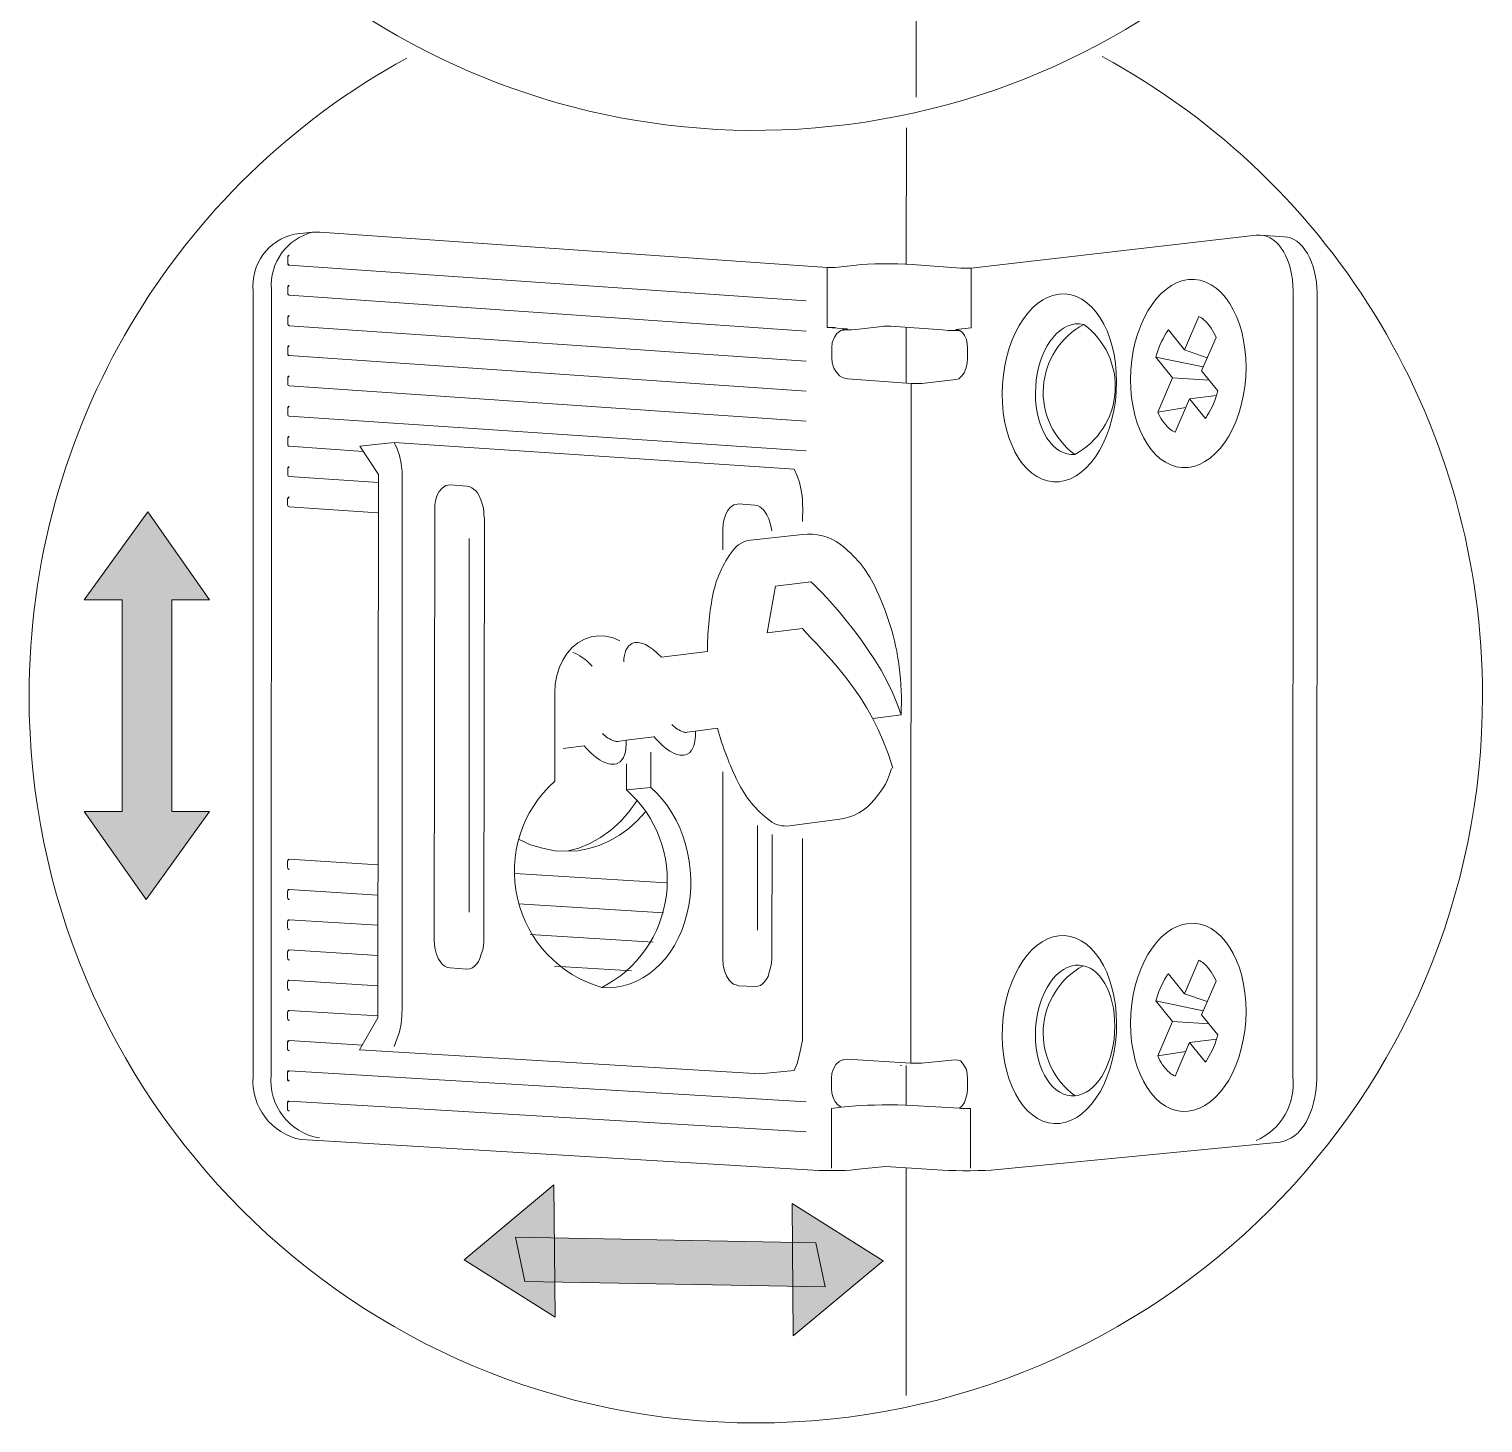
# Model space of a CAD drawing. Header units: metres. Extents: x -11.5 to 7.4, y -3.8 to 5.9.
# Drawn here: x 6.2299 to 6.404, y 0.1232 to 0.2901 of the extents above; entities that cross this region are included whole.
import ezdxf

# ---------------------------------------------------------------- set-up
doc = ezdxf.new("R2010")
doc.units = ezdxf.units.M
doc.header["$MEASUREMENT"] = 0
doc.layers.add('PDF12_Geometry_Num_Penna__7_Num_Penna__7', color=7, linetype='Continuous', lineweight=18)
doc.layers.add('PDF12_Solid Fills_Num_Penna__7_Num_Penna__7', color=7, linetype='Continuous', lineweight=18)

msp = doc.modelspace()

# ---------------------------------------------------------------- hatches: boundary and pattern name
at = {"layer": 'PDF12_Geometry_Num_Penna__7_Num_Penna__7', "linetype": 'Continuous', "lineweight": 18}
msp.add_hatch(color=7, dxfattribs=at).paths.add_polyline_path([(6.246968486492481, 0.2217103780913448), (6.251504131601591, 0.2217103780913448), (6.244099924377155, 0.2322558758206563), (6.236484414076131, 0.2217103780913448), (6.241018830678982, 0.2217103780913448), (6.241018830678982, 0.1963908640884213), (6.236484414076131, 0.1963908640884213), (6.243888621300567, 0.1858453663591106), (6.251504131601591, 0.1963908640884213), (6.246968486492481, 0.1963908640884213)])
at = {"layer": 'PDF12_Solid Fills_Num_Penna__7_Num_Penna__7', "linetype": 'Continuous', "lineweight": 18}
for points in [[(6.2928803452634, 0.1358235398979044), (6.292741524056105, 0.1516761846671297), (6.281977352212651, 0.142672462293163)], [(6.321409454719213, 0.1335818845266701), (6.332173626562666, 0.1425868354068962), (6.321273090524437, 0.1494320722833775)], [(6.324120768033353, 0.1447385641199519), (6.288141505219009, 0.1453933579561273), (6.289271730977511, 0.1400911249412511), (6.325248536779334, 0.1394338740925569)]]:
    msp.add_hatch(color=7, dxfattribs=at).paths.add_polyline_path(points)

# ---------------------------------------------------------------- linework, layer by layer
at = {"layer": 'PDF12_Geometry_Num_Penna__7_Num_Penna__7', "color": 7, "linetype": 'Continuous', "lineweight": 18, "flags": 128}
for points in [[(6.336145510149413, 0.3070076561309776), (6.336139367618118, 0.2819068162421967)], [(6.334974620833732, 0.278221666016357), (6.334947593696031, 0.2619095599061767)], [(6.26469177774265, 0.2657495019206815), (6.325464753880961, 0.2614988702637131)], [(6.34272121275262, 0.2614497300133429), (6.376860173190625, 0.2653907780929829)], [(6.376860050339996, 0.2653901638398528), (6.377119265160696, 0.2653901638398528), (6.377378479981394, 0.2653901638398528)], [(6.380238442552907, 0.2651868460539495), (6.377378479981394, 0.2653907780929829)], [(6.260852695682525, 0.2628305710487284), (6.261016087015005, 0.2629878198499105), (6.26095834722082, 0.2629362225870233), (6.260852695682525, 0.2628895393491719), (6.260852695682525, 0.2627298335354711), (6.260852695682525, 0.2620688971679996)], [(6.260910312626084, 0.2619091913542988), (6.261015964164379, 0.2618084538410423), (6.260958224370192, 0.2618084538410423), (6.260852572831899, 0.2619091913542988), (6.260852572831899, 0.2620688971679996)], [(6.322969043415316, 0.2575086819337038), (6.261015472761875, 0.2618084538410423)], [(6.341482878443305, 0.2614497300133429), (6.335667129812068, 0.2618575940914107), (6.334879657299894, 0.2619091913542988), (6.333958277605465, 0.2619583316046681), (6.333046725961109, 0.2619583316046681), (6.332125346266681, 0.2619583316046681), (6.33120396657225, 0.2619583316046681), (6.330320670571858, 0.2619091913542988), (6.329562682209907, 0.2618575940914107), (6.328948429080286, 0.2618084538410406), (6.326443504817698, 0.2614988702637131), (6.326222373691033, 0.2614988702637131), (6.325982814970482, 0.2614988702637131), (6.325723600149784, 0.2614988702637131), (6.325464385329084, 0.2614988702637131)], [(6.327105669691429, 0.2539809033596718), (6.327498791694385, 0.2541307811232976), (6.327921397847563, 0.2541799213736677), (6.325464385329084, 0.2543420841998874), (6.325464385329084, 0.2614993616662158)], [(6.340878453363759, 0.2540782010554032), (6.34272121275262, 0.2542796760819179), (6.34272121275262, 0.2614492386108402)], [(6.341483124144558, 0.2614497300133429), (6.341836933947221, 0.2614497300133429), (6.342298852300694, 0.2614497300133429), (6.342721458453871, 0.2614497300133429)], [(6.260910312626084, 0.2582811666695122), (6.261015964164379, 0.2581816576625142), (6.260958224370192, 0.258229569406625), (6.260852572831899, 0.2583290784136221), (6.260852572831899, 0.2584298159268794)], [(6.260852695682525, 0.2591989836957902), (6.261016087015005, 0.2593488614594186), (6.26095834722082, 0.2593488614594186), (6.260852695682525, 0.2592505809586783), (6.260852695682525, 0.2590982461825329), (6.260852695682525, 0.258429938777506)], [(6.322969043415316, 0.2538723034063537), (6.261015472761875, 0.2581819033637665)], [(6.384173716653127, 0.2584792018785018), (6.38413563295909, 0.1644468757838)], [(6.260910312626084, 0.2546401198183794), (6.261015964164379, 0.2545381537988618), (6.260958224370192, 0.2545922080742686), (6.260852572831899, 0.254692945587526), (6.260852572831899, 0.2548501943887089)], [(6.261016087015005, 0.2557723111868944), (6.26095834722082, 0.255719485417746), (6.260852695682525, 0.2556162908919699), (6.260852695682525, 0.2555081823411571), (6.260852695682525, 0.2548509314924656)], [(6.260852695682525, 0.2555621137659383), (6.261016087015005, 0.2557721883362678)], [(6.322969043415316, 0.2502923133163053), (6.261015472761875, 0.2545380309482361)], [(6.325464508179708, 0.2543419613492608), (6.325665983206223, 0.2543419613492608), (6.325982937821109, 0.2543419613492608), (6.326222496541661, 0.2543419613492608), (6.326443627668324, 0.2543419613492608)], [(6.332067729323123, 0.2544374162856045), (6.328900640186804, 0.2540786924579077)], [(6.333104220054041, 0.2544913477103856), (6.332845005233342, 0.2544913477103856), (6.332585790412642, 0.2544913477103856), (6.332278663847832, 0.2544913477103856), (6.332067360771243, 0.2544372934349788)], [(6.339285203596152, 0.2540294293569101), (6.333104588605918, 0.2544913477103856)], [(6.334946979442899, 0.2543419613492608), (6.334946979442899, 0.2476810004116645)], [(6.326021144365772, 0.251879543403243), (6.32608871221003, 0.2525429367832315), (6.32634792703073, 0.2531596469253703), (6.326645225545466, 0.2536215652788441), (6.327105915392679, 0.2539802891065417)], [(6.328900517336177, 0.2540786924579077), (6.328382087694779, 0.2540295522075375), (6.327767834565156, 0.2540295522075375), (6.327105669691429, 0.2539804119571674)], [(6.327364884512127, 0.2540786924579077), (6.327921397847563, 0.254179429971165)], [(6.339285326446779, 0.2540300436100402), (6.339967147420658, 0.2539809033596718), (6.340657567938349, 0.2539809033596718), (6.341377472606265, 0.2539809033596718), (6.341704255271219, 0.2537192315264534), (6.341943813991774, 0.2533580506862378), (6.342163716612175, 0.2529022748640593), (6.342260768606657, 0.2523887592476965), (6.342298852300694, 0.2518322459122615), (6.342298852300694, 0.2506516513971331)], [(6.34118557992857, 0.2540295522075375), (6.340878453363759, 0.2540786924579077), (6.341118012084312, 0.2540295522075375), (6.341377226905012, 0.2539804119571674)], [(6.260910312626084, 0.2510589012220708), (6.261015964164379, 0.2509581637088134), (6.260958224370192, 0.2509581637088134), (6.260852572831899, 0.2510589012220708), (6.260852572831899, 0.2512087789856965)], [(6.260852695682525, 0.2519804037671269), (6.261016087015005, 0.2521302815307527)], [(6.261016087015005, 0.252130158680127), (6.26095834722082, 0.252130158680127), (6.260852695682525, 0.2520294211668688), (6.260852695682525, 0.251879543403243), (6.260852695682525, 0.2512087789856965)], [(6.322969043415316, 0.2467124460768817), (6.261015472761875, 0.2509581637088134)], [(6.326021021515144, 0.2518790520007386), (6.326021021515144, 0.2506996859918678), (6.326088589359403, 0.2500878898747665), (6.326280236335846, 0.2494711797326294), (6.326587362900655, 0.2489625781413052), (6.326942401209577, 0.2485498000381998), (6.327403091056789, 0.2482930422300189), (6.32792152069819, 0.2481910762105013), (6.33554194502425, 0.247630877356289)], [(6.371019977284826, 0.2507050914194089), (6.368300064426869, 0.2516412131889503)], [(6.342298852300694, 0.2506510371440029), (6.342260768606657, 0.250034327001865), (6.342097377274177, 0.2494225308847628), (6.341905730297734, 0.248909015268401), (6.34157894763278, 0.2485011511903341), (6.341243565424007, 0.2481915676130058), (6.340878699065012, 0.2480883730872296)], [(6.364852261610315, 0.250776467633071), (6.366863326356688, 0.2482948849894075)], [(6.260852572831899, 0.2474226455453481), (6.261015964164379, 0.2473219080320908), (6.260910312626084, 0.2473710482824591), (6.260852572831899, 0.2474717857957165), (6.260852572831899, 0.247579894346531)], [(6.261016087015005, 0.2485012740409598), (6.260910435476708, 0.2485012740409598), (6.260852695682525, 0.2484005365277024), (6.260852695682525, 0.2482432877265195), (6.260852695682525, 0.247579894346531)], [(6.260852695682525, 0.2483536075885988), (6.261016087015005, 0.2485010283397084)], [(6.322969043415316, 0.2431228736380104), (6.261015472761875, 0.2473219080320908)], [(6.335542067874876, 0.2476313687587925), (6.335503984180839, 0.1662354580466276)], [(6.335542067874876, 0.2476314916094191), (6.335964674028055, 0.2476314916094191), (6.336425363875271, 0.2476314916094191), (6.336818485878226, 0.2476314916094191), (6.337183352237219, 0.2476806318597884), (6.340878699065012, 0.2480884959378553)], [(6.36510066557593, 0.2441930254404339), (6.366863572057939, 0.2482950078400341)], [(6.371225137830118, 0.248039355687486), (6.366862712103559, 0.2482948849894075)], [(6.36718458074348, 0.2417774135828914), (6.368906946518932, 0.2457823439880116)], [(6.260852572831899, 0.2437941294580588), (6.261015964164379, 0.2436933919448014), (6.260910312626084, 0.2437425321951707), (6.260852572831899, 0.2438432697084272), (6.260852572831899, 0.2439931474720547)], [(6.260852695682525, 0.2447101037249473), (6.261016087015005, 0.2449140357639816)], [(6.261016087015005, 0.2449139129133551), (6.260910435476708, 0.2448610871442076), (6.260852695682525, 0.2447640351497276), (6.260852695682525, 0.2446632976364693), (6.260852695682525, 0.2439925332189254)], [(6.368458664584937, 0.2447340595970022), (6.365101156978435, 0.2441959738554562)], [(6.322969043415316, 0.2395428835479603), (6.261015472761875, 0.2436927776916713)], [(6.260852572831899, 0.2402051712723159), (6.261015964164379, 0.2401032052528), (6.260910312626084, 0.2401032052528), (6.260852572831899, 0.2402051712723159), (6.260852572831899, 0.2403636485797573)], [(6.260852695682525, 0.2411301136348971), (6.261016087015005, 0.2412849054235622)], [(6.261016087015005, 0.2412845368716852), (6.260910435476708, 0.2412845368716852), (6.260852695682525, 0.241183799358426), (6.260852695682525, 0.2410216365322073), (6.260852695682525, 0.2403631571772555)], [(6.271717359337986, 0.2367248130398911), (6.269509733590132, 0.2401032052528), (6.273608030470955, 0.2405651236062729)], [(6.32254668296339, 0.2328837653697535), (6.322507370763095, 0.233865341870886), (6.322380834618393, 0.2348358618156841), (6.322180588098137, 0.235752327485077), (6.321884518089659, 0.2365729696662493), (6.321529479780738, 0.2373444715970505), (6.273607907620331, 0.2405656150087774)], [(6.273608153321581, 0.2405651236062729), (6.273973019680575, 0.2397936216754717), (6.274232234501277, 0.2389803505318548), (6.274433709527791, 0.2380552853186479), (6.274567616710048, 0.2370859938801066), (6.274567616710048, 0.236110559910272)], [(6.269912929344414, 0.2394943575507202), (6.261016087015005, 0.2401036966553036)], [(6.260852695682525, 0.2374938579581753), (6.261016087015005, 0.237643735721802)], [(6.261016087015005, 0.2376436128711763), (6.260910435476708, 0.2376436128711763), (6.260852695682525, 0.237542875357919), (6.260852695682525, 0.2373929975942914), (6.260852695682525, 0.2367246901892655)], [(6.260852572831899, 0.2365723554131192), (6.261015964164379, 0.2364716178998618), (6.260910312626084, 0.2365232151627499), (6.260852572831899, 0.2366239526760072), (6.260852572831899, 0.2367246901892655)], [(6.271717359337986, 0.2357518360825734), (6.261015841313752, 0.2364717407504884)], [(6.2694522394972, 0.1678252679967089), (6.271669693295127, 0.1716631215505728), (6.271717605039239, 0.2367248130398911)], [(6.274567862411299, 0.236110559910272), (6.274567862411299, 0.1729444535789595), (6.274529778717264, 0.1719125083211983), (6.274433955229043, 0.1709432168826588), (6.274232480202526, 0.1699751539503778), (6.273915525587643, 0.1691053715188362), (6.273608399022832, 0.1682355890872946)], [(6.280374642946846, 0.2354933583656296), (6.28004786028189, 0.2354442181152603), (6.279808301561335, 0.2353926208523722), (6.279347611714124, 0.2350854942875618), (6.278992573405203, 0.2346727161844573), (6.278733358584502, 0.234164114593133), (6.278569967252023, 0.2335523184760318), (6.278474143763802, 0.233092857135075), (6.278474143763802, 0.2324736899804192), (6.278416403969619, 0.180871513067328)], [(6.283791118853792, 0.2341646059956357), (6.283589643827277, 0.2345233298233333), (6.28338816880076, 0.2347813161377736), (6.283128953980061, 0.2349840196705495), (6.282927478953546, 0.2351424969779909), (6.282610524338663, 0.2352948317541363), (6.282313225823929, 0.2353439720045056), (6.280374642946846, 0.2354938497681331)], [(6.261015841313752, 0.234062639976119), (6.260910189775455, 0.23401472823201), (6.260852449981275, 0.2339139907187517), (6.260814366287237, 0.2338046536616787), (6.260814366287237, 0.2331449458004675)], [(6.260852695682525, 0.233865341870886), (6.261016087015005, 0.2340631313786234)], [(6.283791241704415, 0.2341646059956357), (6.283992716730932, 0.2337026876421628), (6.284146280013335, 0.2331940860508377), (6.284309671345817, 0.2326854844595125), (6.284347755039853, 0.2322727063564072), (6.284347755039853, 0.2318648422783403), (6.28441532288411, 0.2314520641752367)], [(6.260852572831899, 0.2329367139895266), (6.261015964164379, 0.232834747970009), (6.260910312626084, 0.2328838882203792), (6.260852572831899, 0.2329919967711911), (6.260814489137864, 0.2331443315473383)], [(6.27166932474325, 0.2321149661527215), (6.261015718463128, 0.2328348708206347)], [(6.314868764544395, 0.2331940860508377), (6.314561637979587, 0.2331449458004675), (6.314302423158887, 0.2330933485375795), (6.313841733311671, 0.2327862219727699), (6.313544434796935, 0.2323734438696663), (6.313285219976235, 0.2318648422783403), (6.313083744949719, 0.2312456751236827), (6.313026005155539, 0.2307862137827286), (6.312967036855094, 0.2301744176656264), (6.312967036855094, 0.2276977490470005)], [(6.318247156757304, 0.2319132454249546), (6.318045681730789, 0.2322240575085415), (6.317844206704274, 0.2324734442791678), (6.317623075577611, 0.2326859758620152), (6.317421600551095, 0.2328346251193834), (6.31712430203636, 0.2329931024268257), (6.316807347421475, 0.2330446996897138), (6.314868764544395, 0.2331945774533413)], [(6.31824703390668, 0.231912754022451), (6.318506248727378, 0.2314029239248656), (6.318669640059857, 0.2308943223335413), (6.318765463548079, 0.2303722071733638), (6.318861287036297, 0.2299655716015554)], [(6.322546805814016, 0.2328832739672491), (6.322544348801497, 0.2310785982724273)], [(6.284415077182857, 0.2314029239248656), (6.2843475093386, 0.18139043411123)], [(6.282610770039913, 0.2290437005046231), (6.282610770039913, 0.1843039595556419)], [(6.322528378220129, 0.2182800200636716), (6.318285117600714, 0.2177554478909753), (6.319276522151922, 0.223350065395552), (6.323522239783854, 0.2238795515932832)], [(6.300625585825401, 0.2168155177520319), (6.299829513769412, 0.2171656420359156), (6.29894621776902, 0.2173757166062451), (6.298072749818701, 0.2174248568566144), (6.297209109918457, 0.2172749790929869), (6.296393381762321, 0.2170169927785466)], [(6.296383553712246, 0.2042255399060942), (6.293838088743104, 0.2039085852912104)], [(6.301393402237423, 0.2048945844148768), (6.300409368723775, 0.2047729622952117)], [(6.304721425693705, 0.2053127679455207), (6.301393402237423, 0.2048950758173813)], [(6.301451019180982, 0.2020735654917845), (6.301451019180982, 0.1989482455682809), (6.304367493040417, 0.1992529151205709)], [(6.304367493040417, 0.1992524237180673), (6.304367493040417, 0.2034846277811475)], [(6.312967036855094, 0.2011328982490861), (6.312967036855094, 0.1787753128371872)], [(6.302689230639672, 0.1976680191955262), (6.301767850945241, 0.1963903726859169), (6.300750647762593, 0.1952110066770469), (6.299570053247461, 0.1941311496751759), (6.298331718938147, 0.1932625957498937), (6.297045472884724, 0.1925525191320538), (6.295730971187339, 0.191981263721507), (6.294291161851511, 0.1916311394376242), (6.295625319649044, 0.1916802796879944), (6.296911565702469, 0.1919272094461011), (6.298187983705818, 0.1922883902863166), (6.299406661914983, 0.1928485891405298), (6.300587256430111, 0.1935230390768528), (6.301710111151058, 0.1943412242455063), (6.302724857321188, 0.1952589184211586), (6.30370643382232, 0.1963387754230306)], [(6.317124056335107, 0.194683854641208), (6.317124056335107, 0.1821530907969668)], [(6.318874432053272, 0.1936070689049849), (6.31886091848442, 0.179292513972328)], [(6.288513374063681, 0.1930612435740047), (6.289933527299363, 0.1923892506502014), (6.291373336635191, 0.1919813865721327), (6.292851229665057, 0.1916791740323598), (6.294291039000884, 0.1916312622882499)], [(6.32252284994196, 0.1931482218171592), (6.32250687936059, 0.170021591486976)], [(6.260814366287237, 0.190402633178385), (6.260852449981275, 0.1904984566666066), (6.260910189775455, 0.1905979656736028), (6.261015841313752, 0.1906520199490096)], [(6.261015964164379, 0.1906522656502627), (6.260814489137864, 0.1904507906237471)], [(6.261015964164379, 0.1894189682166116), (6.260910312626084, 0.1894816220358333), (6.260852572831899, 0.1895823595490906), (6.260814489137864, 0.1897310088064579), (6.260814489137864, 0.1904030017302629)], [(6.27166932474325, 0.1899899779259062), (6.261015718463128, 0.1906521427996362)], [(6.260852695682525, 0.189529288078691), (6.261016087015005, 0.1894187225153594)], [(6.30623064563318, 0.1878400919722374), (6.288052438515216, 0.1889629466931826)], [(6.260814366287237, 0.186760357820992), (6.260852449981275, 0.186923749153471), (6.260910189775455, 0.1870183441354323), (6.261015841313752, 0.1870183441354323)], [(6.261015964164379, 0.1870189583885606), (6.260814489137864, 0.1868617095873786)], [(6.261015964164379, 0.1858437693009733), (6.260910312626084, 0.1858437693009733), (6.260852572831899, 0.1859395927891931), (6.260814489137864, 0.186102984121673), (6.260814489137864, 0.1867602349703654)], [(6.27166932474325, 0.1863524937429242), (6.261015718463128, 0.1870183441354323)], [(6.260852695682525, 0.1859397156398197), (6.261016087015005, 0.185843892151599)], [(6.305866024975439, 0.1842494138777324), (6.288513374063681, 0.1853317278921232)], [(6.260814366287237, 0.1831324559868319), (6.260852449981275, 0.1832811052442), (6.260910189775455, 0.1833818427574583), (6.261015841313752, 0.1833818427574583)], [(6.261015964164379, 0.183381965608084), (6.260814489137864, 0.1832333163507149)], [(6.261015964164379, 0.18220026543732), (6.260910312626084, 0.1822629192565417), (6.260852572831899, 0.1823636567697999), (6.260814489137864, 0.18246070876428), (6.260814489137864, 0.1831327016880842)], [(6.27166932474325, 0.182772503652874), (6.261015718463128, 0.1833818427574583)], [(6.260852695682525, 0.1823118138056596), (6.261016087015005, 0.1822000197360696)], [(6.284347877890479, 0.18139043411123), (6.284347877890479, 0.1808240927257208), (6.284309794196442, 0.1803105771093589), (6.284213970708221, 0.1798032040242932), (6.284050579375743, 0.1792921454204492), (6.283887188043265, 0.1787749442853093)], [(6.304627936367375, 0.1807245837187219), (6.289885861256504, 0.1816459634131515)], [(6.260814366287237, 0.1795416550417013), (6.260852449981275, 0.1796423925549586), (6.260910189775455, 0.1797541866245487), (6.261015841313752, 0.1798033268749197)], [(6.261015964164379, 0.1798032040242932), (6.260814489137864, 0.1795906724414449)], [(6.261015964164379, 0.1785746977650549), (6.260910312626084, 0.1786201524966451), (6.260852572831899, 0.1787208900099024), (6.260814489137864, 0.1788818243298635), (6.260814489137864, 0.1795415321910747)], [(6.27166932474325, 0.1791344052167636), (6.261015718463128, 0.1798027126217896)], [(6.278416649670872, 0.180870775963573), (6.278474389465055, 0.1800501337824008), (6.27862795274746, 0.179394111439966), (6.278867511468011, 0.1787749442853102), (6.279232377827006, 0.1782614286689475), (6.279453508953669, 0.178012041898322), (6.27969306767422, 0.1778535645908805), (6.280010022289103, 0.1777049153335124), (6.280307320803839, 0.1776533180706243), (6.282313471525176, 0.1774923837506632)], [(6.260852695682525, 0.1786743296226776), (6.261016087015005, 0.1785748206156788)], [(6.283887188043265, 0.1787750671359349), (6.283695541066821, 0.178424942852053), (6.283494066040305, 0.1781116737559465), (6.283234851219607, 0.1778536874415062), (6.282975636398907, 0.17765344092125), (6.282668509834096, 0.1775514749017333), (6.282313471525176, 0.1774925066012898)], [(6.302026942915317, 0.1772916458279044), (6.292813145971019, 0.1778543016946355)], [(6.312966914004468, 0.1787749442853093), (6.31302588230491, 0.1779629016479536), (6.313189273637391, 0.177292137230407), (6.313428832357941, 0.1766827981258254), (6.313745786972826, 0.1761631399781676), (6.314005001793523, 0.1759137532075412), (6.314244560514078, 0.1757036786372117), (6.314561515128961, 0.1756029411239544), (6.314868641693769, 0.1755034321169555), (6.316807224570852, 0.1754014660974388)], [(6.318861287036297, 0.1792405481575612), (6.318861287036297, 0.1787208900099033), (6.318803547242112, 0.1782135169248367), (6.318707723753894, 0.1776533180706243), (6.318544332421414, 0.1771422594667813), (6.318410425239156, 0.1766250583316413)], [(6.260814366287237, 0.1759137532075412), (6.260852449981275, 0.1760636309711687), (6.260910189775455, 0.1761631399781676), (6.261015841313752, 0.1761631399781676)], [(6.261015964164379, 0.1761632628287924), (6.260814489137864, 0.176010928052647)], [(6.261015964164379, 0.1749923735131116), (6.260910312626084, 0.1749923735131116), (6.260852572831899, 0.1750943395326274), (6.260814489137864, 0.1752417602837362), (6.260814489137864, 0.1759137532075412)], [(6.27166932474325, 0.1755034321169555), (6.261015718463128, 0.1761631399781676)], [(6.318410179537906, 0.1766251811822661), (6.318207476005128, 0.1762750568983833), (6.317987573384727, 0.1759617878022777), (6.317748014664176, 0.1757504847256879), (6.317488799843478, 0.1755551522304684), (6.317162017178518, 0.1754544147172119), (6.316806978869598, 0.1754015889480653)], [(6.260852695682525, 0.1750949537857585), (6.261016087015005, 0.1749929877662417)], [(6.371019977284826, 0.173616323652138), (6.368300064426869, 0.1745524454216776)], [(6.260814366287237, 0.1722714778501482), (6.260852449981275, 0.1724348691826272), (6.260910189775455, 0.1725319211771073), (6.261015841313752, 0.1725319211771073)], [(6.261015964164379, 0.1725317983264807), (6.260814489137864, 0.1723720925127807)], [(6.27166932474325, 0.1719127540224497), (6.261015718463128, 0.1725319211771073)], [(6.364852261610315, 0.1736876998658001), (6.366863326356688, 0.1712073457283951)], [(6.261015964164379, 0.1713555035832588), (6.260910312626084, 0.1714046438336299), (6.260852572831899, 0.1715053813468872), (6.260814489137864, 0.1716134898976991), (6.260814489137864, 0.1722719692526518)], [(6.260852695682525, 0.1714508356689759), (6.261016087015005, 0.171355012180757)], [(6.36510066557593, 0.1671042576731612), (6.366863572057939, 0.1712074685790217)], [(6.371225137830118, 0.1709505879202133), (6.366862712103559, 0.1712073457283951)], [(6.260814366287237, 0.1686921020132282), (6.260814366287237, 0.1687928395264855), (6.260910189775455, 0.1688935770397437), (6.261015841313752, 0.1689427172901139)], [(6.261015964164379, 0.1689422258876094), (6.260814489137864, 0.1687468933923908)], [(6.269816983005567, 0.1683855897015478), (6.261015964164379, 0.1689421030369829)], [(6.322507247912467, 0.1700213457857256), (6.322507247912467, 0.1690041426030753), (6.322345085086251, 0.1680250231144607), (6.322143610059731, 0.1671036434200319), (6.321884395239033, 0.1661822637256023), (6.321529356930114, 0.165367764075727)], [(6.261015964164379, 0.1677239162303223), (6.260910312626084, 0.1677755134932104), (6.260814489137864, 0.1678774795127262), (6.260814489137864, 0.1680261287700953), (6.260814489137864, 0.1686919791626016)], [(6.260852695682525, 0.1678252679967089), (6.261016087015005, 0.1677233019771922)], [(6.317421600551095, 0.1649543717194923), (6.269452116646576, 0.1678253908473346)], [(6.368458664584937, 0.1676452918297304), (6.365101156978435, 0.1671072060881835)], [(6.36718458074348, 0.1646892600687488), (6.368906946518932, 0.1686941904738699)], [(6.326904194664912, 0.1664468839738413), (6.326539328305916, 0.1660857031336258), (6.326222373691033, 0.1655635879734492), (6.32602089866452, 0.1650070746380132), (6.325982814970482, 0.1644468757838), (6.325982814970482, 0.1632183695245617)], [(6.326904194664912, 0.1664467611232174), (6.327364884512127, 0.1666433221246946), (6.327863658053376, 0.166696147893842)], [(6.327403213907417, 0.1666429535728167), (6.327863903754629, 0.1666957793419641)], [(6.327863658053376, 0.1666957793419641), (6.335503738479588, 0.1662350894947497), (6.335906688532617, 0.1662350894947497), (6.336357550329758, 0.1662350894947497), (6.336818240176974, 0.1662350894947497), (6.337183106535971, 0.166284229745119)], [(6.334380760908019, 0.1659764889271793), (6.334265281319649, 0.1659764889271793)], [(6.334946979442899, 0.1659764889271793), (6.334946979442899, 0.1612147986663679)], [(6.341704132420595, 0.1662350894947497), (6.341444917599896, 0.1664955328217079), (6.341118134934938, 0.1665962703349653), (6.340820836420201, 0.1666429535728167), (6.337183229386595, 0.166284229745119)], [(6.340820836420201, 0.1666429535728167), (6.341118134934938, 0.1665962703349653)], [(6.341703763868718, 0.1662350894947497), (6.341943322589268, 0.1658763656670521), (6.342163225209674, 0.1654635875639467), (6.342260277204151, 0.1649549859726216), (6.342298360898189, 0.1643923301058905)], [(6.260814366287237, 0.1650551092327497), (6.260814366287237, 0.1652123580339335), (6.260910189775455, 0.1653143240534503), (6.261015841313752, 0.1653143240534503)], [(6.261015964164379, 0.1653143240534503), (6.260814489137864, 0.1651644462898227)], [(6.261015964164379, 0.1641337295383209), (6.260910312626084, 0.1641337295383209), (6.260814489137864, 0.1642344670515783), (6.260814489137864, 0.1643917158527612), (6.260814489137864, 0.1650551092327497)], [(6.260852695682525, 0.1642345899022049), (6.261016087015005, 0.1641338523889457)], [(6.322969043415316, 0.1616227855950614), (6.261015472761875, 0.1653144469040759)], [(6.321529479780738, 0.1653682554782314), (6.317421354849845, 0.1649542488688658)], [(6.341339388912228, 0.1608566890917986), (6.341646515477036, 0.1611146754062398), (6.341943813991774, 0.1615274535093443), (6.342097377274177, 0.1620360551006694), (6.342260768606657, 0.1626060820049569), (6.342298852300694, 0.1631638238466513), (6.342298852300694, 0.1643923301058905)], [(6.328900394485551, 0.161114552555615), (6.327163286634987, 0.1609671318045045), (6.326740680481809, 0.1612644303192416), (6.326443381967071, 0.1616231541469393), (6.326184167146373, 0.1621366697633002), (6.326020775813893, 0.1626563279109599), (6.325982692119858, 0.1632189837776901)], [(6.260814366287237, 0.1614272073985896), (6.260814366287237, 0.1615758566559586), (6.260910189775455, 0.161676594169216), (6.261015841313752, 0.161676594169216)], [(6.261015964164379, 0.1616767170198417), (6.260814489137864, 0.161526839256215)], [(6.261015964164379, 0.16050582770416), (6.260910312626084, 0.1605537394482717), (6.260814489137864, 0.1606544769615299), (6.260814489137864, 0.1607552144747872), (6.260814489137864, 0.1614272073985896)], [(6.260852695682525, 0.1606060738149155), (6.261016087015005, 0.1605053363016573)], [(6.322969043415316, 0.1579972179227935), (6.261015472761875, 0.161676594169216)], [(6.32716340948561, 0.1609673775057567), (6.325982814970482, 0.1608015291607598), (6.325982814970482, 0.1536479372132096)], [(6.328900517336177, 0.1611146754062398), (6.329562682209907, 0.1611675011753873), (6.330320670571858, 0.1612154129194971), (6.331146226778067, 0.1612154129194971), (6.332067606472496, 0.1612645531698673), (6.333046725961109, 0.1612645531698673), (6.333958277605465, 0.1612645531698673), (6.334841573605859, 0.1612154129194971), (6.335667129812068, 0.1611675011753873), (6.341339143210975, 0.1608566890917986)], [(6.341339143210975, 0.160856197689295), (6.341482878443305, 0.16080214341389)], [(6.341483124144558, 0.1608015291607598), (6.341836933947221, 0.1608015291607598), (6.342260768606657, 0.1608015291607598), (6.342663718659686, 0.1608015291607598)], [(6.342663595809061, 0.1608015291607598), (6.342663595809061, 0.1536479372132096)], [(6.379739546161028, 0.1567687116635543), (6.345120239775664, 0.1534370026884977)], [(6.334946979442899, 0.1536974460154568), (6.334937151392827, 0.1264295210853774)]]:
    msp.add_lwpolyline(points, dxfattribs=at)
for points in [[(6.275114056294157, 0.2865927076668129, 0.2741354164096292), (6.229874313297667, 0.2102189305424202, 0.4142031142723838), (6.316934866371186, 0.123159605975161, 0.4142007450681549), (6.403994190938445, 0.2102189305424202, 0.275268986225971), (6.358432579302033, 0.2867696125681443)], [(6.345120608327541, 0.1534365112859941), (6.344400703659627, 0.1533898280481418), (6.343537063759381, 0.1533898280481418), (6.342663595809061, 0.153335773772735), (6.341742216114632, 0.153335773772735), (6.340878576214386, 0.1533898280481418), (6.340062848058251, 0.1533898280481418), (6.339285203596152, 0.1534365112859941), (6.3324803845756, 0.1538438839615566), (6.328842900392619, 0.1534851601338589), (6.328286387057183, 0.1534360198834905), (6.327624222183452, 0.1533905651518985), (6.326846577721351, 0.1533905651518985), (6.326088589359403, 0.1533905651518985), (6.325263033153195, 0.1533905651518985), (6.324485388691095, 0.1533905651518985), (6.323784894422076, 0.1534365112859941), (6.262493857194244, 0.1570759610789922, -0.3813881744762554), (6.256716192257041, 0.1646469994534314), (6.256716192257027, 0.2586885393450755, -0.3826959935613961), (6.261677883336855, 0.2654988866437966), (6.263837597340599, 0.2657495019206815), (6.264298287187813, 0.2657495019206815), (6.264691409190769, 0.2657495019206815)], [(6.263837843041854, 0.2657493790700558, 0.364556392950292), (6.258913989954818, 0.2588918571309815), (6.258875906260783, 0.1648533885049837, 0.3939837291529793), (6.264653448347362, 0.1572762075992458)], [(6.38131338552974, 0.258687925091948), (6.381255645735555, 0.1646469994534314, -0.3333543517591387), (6.376860418891873, 0.1569641670093995)], [(6.355198168022707, 0.2547499482779561), (6.355716597664106, 0.2547499482779561), (6.356235027305503, 0.2546934369900304, 0.5549167512799974), (6.355159838627422, 0.2391351423205226, 0.5503614619567085), (6.356234781604254, 0.254692945587526)], [(6.370543685408117, 0.249601892798613), (6.364852015909062, 0.2507763447824454, -0.0700847160443613), (6.366110743422277, 0.2536779537161422, -0.02809651482212254), (6.366355584719745, 0.2540379060501001), (6.36830031012812, 0.2516408446370724), (6.370015304866017, 0.2556396325108965, -0.09614546130110424), (6.370624152568096, 0.2552579356161502)], [(6.372134601013833, 0.2461929107798486), (6.36890731507081, 0.2457825896892638), (6.370801671722557, 0.2434459707841903, 0.01913218122571112), (6.371015431811657, 0.2437705421378835, 0.06968364741153822), (6.372294306827532, 0.2467255910938553), (6.370340981875344, 0.2491310063494465), (6.372064576157056, 0.25314576480464)], [(6.305617621009819, 0.2148660011692449), (6.311140985151361, 0.2155441366243451, -0.04627378429938839), (6.311749095749684, 0.222133844198904, -0.1157375280508107), (6.314201194243118, 0.2276498373028941, -0.1974245999442493), (6.316298254427647, 0.2288672870057953), (6.322513267593139, 0.2295380514233356, -0.1995325625747687), (6.327075939839952, 0.2283427148331008, -0.1172019409232105), (6.331173008214519, 0.2233660359769223, -0.08057176947302165), (6.334123880249212, 0.2136952347041898, -0.04449186000527602), (6.334334323371419, 0.2079310833358381), (6.330948560120955, 0.2075072486764009)], [(6.296393013210444, 0.2170171156291731), (6.295625196798417, 0.2165564257819579), (6.294953203874615, 0.2159949984214853), (6.294348778795069, 0.2153279195227187), (6.293830349153671, 0.2145085058478067), (6.29342739910064, 0.2136387234162633), (6.293110444485754, 0.2126682034714644), (6.292908969459237, 0.2116374867199635), (6.292851475366309, 0.2105674577681667), (6.292851475366309, 0.2000207315325966, 0.5893123612301524), (6.298485405071178, 0.1752909005341055, 0.528634758460985), (6.301451019180982, 0.1989484912695314)], [(6.331105563220884, 0.1977841130370255, -0.1997927903646239), (6.326999895302507, 0.1954610077008025), (6.320951958988271, 0.1946587931135193, -0.1998217854913083), (6.318609197551902, 0.195277960268176, -0.1168450156966023), (6.314775029516809, 0.1999339989906916, -0.04914155873745095), (6.312356469244252, 0.2063324281406897), (6.309694296180481, 0.2059761613255109), (6.308711491173089, 0.2058533106995863, -0.1182302459888677), (6.308329425726484, 0.2058901658874177, -0.1173727457405469), (6.306858903734147, 0.2067808329253022)], [(6.355198168022707, 0.1779629016479536), (6.355658857869921, 0.1779629016479536), (6.356139203817284, 0.177900247828731, 0.5518782844062978), (6.355197676620206, 0.1623426902629799)], [(6.370543685408117, 0.1725131250313394), (6.364852015909062, 0.1736875770151736, -0.07008471604421321), (6.366110743422279, 0.1765891859488713, -0.02809651481080964), (6.366355584719745, 0.1769491382828283), (6.36830031012812, 0.1745520768697997), (6.370015304866017, 0.1785508647436247, -0.09511271506518194), (6.3706241525681, 0.1781703963551386)], [(6.372134601013833, 0.1691041430125777), (6.36890731507081, 0.1686938219219911), (6.370801671722557, 0.1663584315231779, 0.019165709568725), (6.371015431811662, 0.1666811601174816, 0.06954719299018518), (6.372294306827532, 0.1696368233265826), (6.370340981875344, 0.1720422385821738), (6.372064576157056, 0.1760569970373691)]]:
    msp.add_lwpolyline(points, format="xyb", dxfattribs=at)
for points in [[(6.246968486492481, 0.2217103780913448), (6.251504131601591, 0.2217103780913448), (6.244099924377155, 0.2322558758206563), (6.236484414076131, 0.2217103780913448), (6.241018830678982, 0.2217103780913448), (6.241018830678982, 0.1963908640884213), (6.236484414076131, 0.1963908640884213), (6.243888621300567, 0.1858453663591106), (6.251504131601591, 0.1963908640884213), (6.246968486492481, 0.1963908640884213)], [(6.2928803452634, 0.1358235398979044), (6.292741524056105, 0.1516761846671297), (6.281977352212651, 0.142672462293163)], [(6.321409454719213, 0.1335818845266701), (6.321273090524437, 0.1494320722833775), (6.332173626562666, 0.1425868354068962)], [(6.324120768033353, 0.1447385641199519), (6.288141505219009, 0.1453933579561273), (6.289271730977511, 0.1400911249412511), (6.325248536779334, 0.1394338740925569)]]:
    msp.add_lwpolyline(points, close=True, dxfattribs=at)
at = {"layer": 'PDF12_Geometry_Num_Penna__7_Num_Penna__7', "color": 7, "linetype": 'Continuous', "lineweight": 18}
for centre, radius, start, end in [((6.316939670182055, 0.3650377441152717), 0.08709851180718342, 197.3022385108301, 0.0005358615299816681), ((6.301175355504411, 0.2083561173053452), 0.003728670159568459, 225.442713273653, 252.0673656180693)]:
    msp.add_arc(centre, radius, start, end, dxfattribs=at)
for centre, major_axis, ratio, start_param, end_param in [((6.376530810512049, 0.2572550199025798), (0.001036860149800311, 0.008117838174047933), 0.5754491681912748, 4.962659342968806, 6.323512205083982), ((6.380432150666286, 0.2588455404463179), (-0.0003305142982581439, 0.006338411244294018), 0.5879894982194694, 4.623936753279153, 6.24643018158951), ((6.355191079153172, 0.2469434223779974), (0.0004954332328761529, 0.007816625267703825), 0.6050015815025863, 0.102943379882553, 3.239404963359048), ((6.298589628170433, 0.1885155952860353), (-0.001320540354475598, 0.01320391203091076), 0.7929933235625757, 3.006260500012081, 5.578377794813377), ((6.355218509873595, 0.1701550684600308), (0.0005216250600508229, 0.007821531732336628), 0.6090882214637474, 0.1133031113098348, 3.246406702725439), ((6.355336911186692, 0.1701395016323382), (0.0004980181104867756, 0.007797868584559109), 0.5869119944328653, 3.219733934391515, 6.216515807262265), ((6.371770378585822, 0.1764451552242052), (-0.008890950003790365, 0.01937494228584835), 0.4447655139324509, 3.039792302275049, 3.859076766380707)]:
    msp.add_ellipse(centre, major_axis=major_axis, ratio=ratio, start_param=start_param, end_param=end_param, dxfattribs=at)
for centre, major_axis, ratio in [((6.368745186030697, 0.2488151694021354), (0.0007374834649933596, 0.01126403469014753), 0.6104131055055695), ((6.353298714520559, 0.2470942206262849), (0.0007109349362446339, 0.01124904816701272), 0.605591063447523), ((6.368745185971093, 0.1717264016494955), (0.0007374829734683175, 0.01126402718278482), 0.6104131055059812), ((6.353299481692055, 0.1702552910493997), (0.0006275120367851282, 0.01125167760787119), 0.6067113731643596)]:
    msp.add_ellipse(centre, major_axis=major_axis, ratio=ratio, dxfattribs=at)
for points in [[(6.372064944708935, 0.2531452734021364), (6.371784845281827, 0.2539044902703465), (6.371293442778132, 0.2546280804570387), (6.370623906866852, 0.2552583041680254)], [(6.36510066557593, 0.2441930254404339), (6.365384450521816, 0.2434718922662613), (6.3658611109504, 0.2427863857736057), (6.366502391217725, 0.2421881032253568)], [(6.366501899815219, 0.2421883489266063), (6.36668494724785, 0.2420126725315344), (6.366922048955882, 0.2418726228179819), (6.36718494929536, 0.2417780278360189)], [(6.323522239783854, 0.2238795515932832), (6.324772859155762, 0.2228549773730801), (6.332249548249491, 0.2150330780205021), (6.334334323371423, 0.2079310833358372)], [(6.333345375832728, 0.2015588213691641), (6.330780254763437, 0.2105023469364271), (6.324907994844274, 0.2154999103990116), (6.322528378220137, 0.2182800200636725)], [(6.301113794212823, 0.2142883575261498), (6.301145735375564, 0.2153694430342812), (6.301470061028004, 0.2161630580777487), (6.302094142207701, 0.2164775556801155)], [(6.302094142207695, 0.2164775556801155), (6.30298849476442, 0.2169271889709972), (6.304316510030661, 0.2162232548844525), (6.305617498159196, 0.2148657554679945)], [(6.295027774204549, 0.2154215316996728), (6.295732936797354, 0.2151905725229364), (6.296531465865858, 0.2146058035435381), (6.29732139539055, 0.2137851613623685)], [(6.309694296180481, 0.2059761613255109), (6.309763092531, 0.2046174334027917), (6.309447366422376, 0.2036112867764759), (6.308721319223167, 0.2032476489237416)], [(6.300421653786367, 0.20216533490935), (6.29941305014753, 0.2016604188368039), (6.297839333629449, 0.2025007171181237), (6.296383553712248, 0.2042255399060933)], [(6.300409368723775, 0.2047729622952117), (6.300284061085333, 0.2047569917138414), (6.300148925396817, 0.2047668197639139), (6.30002730327715, 0.2048085889767259)], [(6.301393402237423, 0.2048950758173813), (6.301465884106722, 0.20353880490718), (6.30114524397306, 0.2025302012683436), (6.300421653786366, 0.20216533490935)], [(6.308721319223162, 0.2032476489237398), (6.307713944090586, 0.2027427328511928), (6.306174625747756, 0.2036198863202898), (6.304715160311781, 0.2053459376145215)], [(6.333202623405407, 0.2015384281652599), (6.332576085213192, 0.199382399680295), (6.331848809507722, 0.1987386624004523), (6.331105563220877, 0.1977841130370237)], [(6.372064944708935, 0.1760565056348646), (6.371784845281827, 0.1768169510093331), (6.371293442778132, 0.1775393126897669), (6.370623906866852, 0.1781707649070174)], [(6.36510066557593, 0.1671042576731612), (6.365384450521816, 0.1663831244989868), (6.3658611109504, 0.165697618006333), (6.366502391217725, 0.1650993354580841)], [(6.366501899815219, 0.1650989669062053), (6.36668494724785, 0.1649245190173918), (6.366922048955882, 0.1647832407975791), (6.36718494929536, 0.1646898743218772)]]:
    msp.add_open_spline(points, degree=3, dxfattribs=at)

doc.saveas('drawing.dxf')
